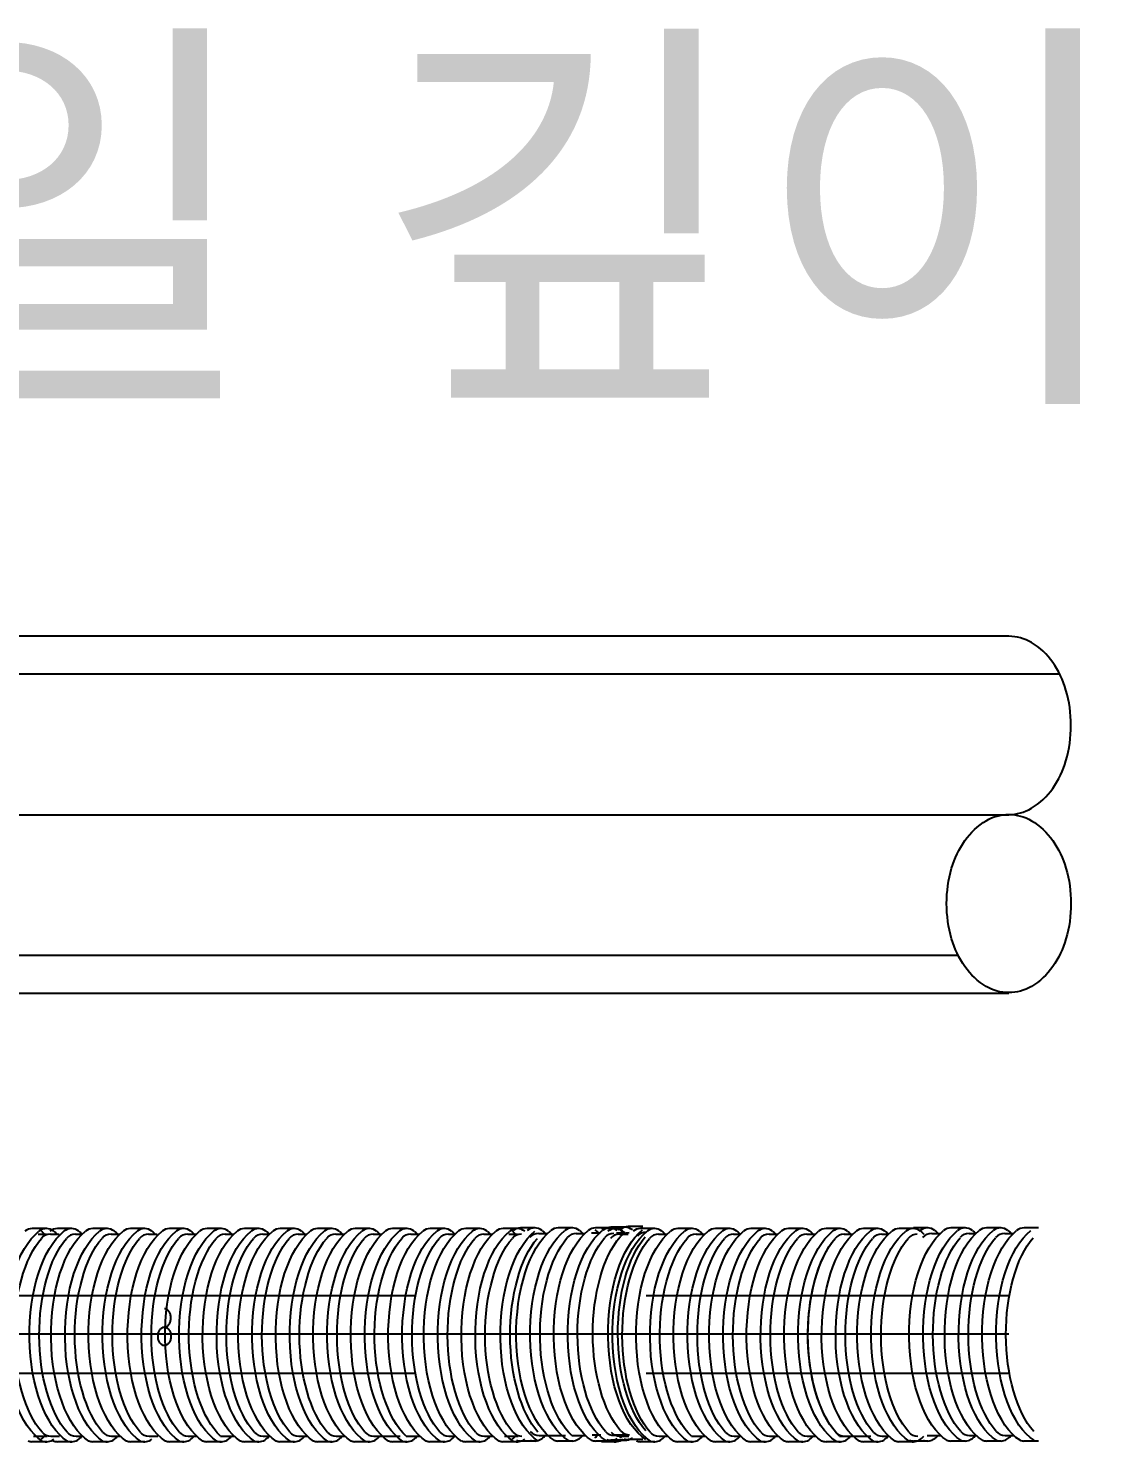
# Model space of a CAD drawing. Header units: millimetres. Extents: x 0 to 42050, y 0 to 29700.
# Drawn here: x 29031.8 to 29406.5, y 12632.4 to 13123.5 of the extents above; entities that cross this region are included whole.
import ezdxf

# ---------------------------------------------------------------- set-up
doc = ezdxf.new("R2010")
doc.units = ezdxf.units.MM
doc.header["$LTSCALE"] = 50
doc.linetypes.add('CENTER', pattern=[50.8, 31.75, -6.35, 6.35, -6.35])
doc.linetypes.add('HID', pattern=[2.3, 1.5, -0.8])
for name, color, linetype in [('DIM', 7, 'Continuous'), ('FONT', 3, 'Continuous'), ('GONG', 6, 'Continuous'), ('PIPE', 3, 'Continuous'), ('VALVE', 6, 'Continuous')]:
    doc.layers.add(name, color=color, linetype=linetype)
doc.styles.add('돋움', font='')
doc.styles.get('돋움').set_extended_font_data('Dotum')

msp = doc.modelspace()

# ---------------------------------------------------------------- linework, layer by layer
at = {"layer": 'DIM', "linetype": 'CENTER'}
msp.add_line((28009.82, 12850.2), (29372.49, 12850.2), dxfattribs=at)
at = {"layer": 'GONG', "color": 6, "linetype": 'HID', "ltscale": 2}
for p, q in [((28096.52, 12683.25, 0), (29372.49, 12683.25, 0)), ((28096.52, 12656.23, 0), (29372.49, 12656.23, 0))]:
    msp.add_line(p, q, dxfattribs=at)
at = {"layer": 'PIPE'}
for p, q in [((29372.49, 12912.24), (28154.7, 12912.24)), ((29390.22, 12899.04), (28154.7, 12899.04)), ((29354.9, 12801.36), (28154.7, 12801.36)), ((29372.49, 12788.16), (28154.7, 12788.16))]:
    msp.add_line(p, q, dxfattribs=at)
at = {"layer": 'PIPE', "color": 5, "linetype": 'Continuous'}
msp.add_line((29372.49, 12669.74, 0), (28096.52, 12669.74, 0), dxfattribs=at)
at = {"layer": 'PIPE'}
msp.add_lwpolyline([(29372.49, 12850.33, 0.134716), (29380.32, 12852.48, 0.106865), (29387.76, 12859.4, 0.08216), (29392.35, 12869.01, 0.070468), (29394.09, 12881.29, 0.070468), (29392.35, 12893.56, 0.08216), (29387.76, 12903.17, 0.106865), (29380.32, 12910.09, 0.134716), (29372.49, 12912.24, 0.134716)], format="xyb", dxfattribs=at)
msp.add_lwpolyline([(29372.49, 12788.42, -0.134716), (29364.66, 12790.57, -0.106865), (29357.21, 12797.49, -0.08216), (29352.62, 12807.1, -0.070468), (29350.89, 12819.38, -0.070468), (29352.62, 12831.65, -0.08216), (29357.21, 12841.27, -0.106865), (29364.66, 12848.18, -0.134716), (29372.49, 12850.33, -0.134716), (29380.32, 12848.18, -0.106865), (29387.76, 12841.27, -0.08216), (29392.35, 12831.65, -0.070468), (29394.09, 12819.38, -0.070468), (29392.35, 12807.1, -0.08216), (29387.76, 12797.49, -0.106865), (29380.32, 12790.57, -0.134716)], format="xyb", close=True, dxfattribs=at)
at = {"layer": 'PIPE', "color": 6, "elevation": 7.61}
msp.add_lwpolyline([(29079.11, 12672.22, 0.134716), (29079.92, 12672.44, 0.106865), (29080.69, 12673.15, 0.08216), (29081.17, 12674.15, 0.070468), (29081.34, 12675.42, 0.070468), (29081.17, 12676.68, 0.08216), (29080.69, 12677.68, 0.106865), (29079.92, 12678.39, 0.134716), (29079.11, 12678.61, 0.134716)], format="xyb", dxfattribs=at)
msp.add_lwpolyline([(29079.11, 12665.82, -0.134716), (29078.31, 12666.05, -0.106865), (29077.54, 12666.76, -0.08216), (29077.06, 12667.75, -0.070468), (29076.88, 12669.02, -0.070468), (29077.06, 12670.29, -0.08216), (29077.54, 12671.28, -0.106865), (29078.31, 12672, -0.134716), (29079.11, 12672.22, -0.134716), (29079.92, 12672, -0.106865), (29080.69, 12671.28, -0.08216), (29081.17, 12670.29, -0.070468), (29081.34, 12669.02, -0.070468), (29081.17, 12667.75, -0.08216), (29080.69, 12666.76, -0.106865), (29079.92, 12666.05, -0.134716)], format="xyb", close=True, dxfattribs=at)
at = {"layer": 'VALVE'}
for p, q in [((29038.26, 12706.42, 0), (29033.2, 12706.42, 0)), ((29046.97, 12706.42, 0), (29041.91, 12706.42, 0)), ((29059.32, 12706.42, 0), (29054.26, 12706.42, 0)), ((29072.35, 12706.42, 0), (29067.29, 12706.42, 0)), ((29085.93, 12706.42, 0), (29080.87, 12706.42, 0)), ((29098.97, 12706.42, 0), (29093.91, 12706.42, 0)), ((29112, 12706.42, 0), (29106.94, 12706.42, 0)), ((29124.35, 12706.42, 0), (29119.29, 12706.42, 0)), ((29137.39, 12706.42, 0), (29132.33, 12706.42, 0)), ((29150.43, 12706.42, 0), (29145.36, 12706.42, 0)), ((29150.42, 12706.42, 0), (29145.36, 12706.42, 0)), ((29163.46, 12706.42, 0), (29158.4, 12706.42, 0)), ((29176.5, 12706.42, 0), (29171.44, 12706.42, 0)), ((29188.85, 12706.42, 0), (29183.79, 12706.42, 0)), ((29201.88, 12706.42, 0), (29196.82, 12706.42, 0)), ((29207.93, 12706.67, -8.98), (29202.87, 12706.67, -8.98)), ((29207.93, 12706.67, -8.98), (29202.87, 12706.67, -8.98)), ((29220.96, 12706.67, -8.98), (29215.9, 12706.67, -8.98)), ((29234, 12706.67, -8.98), (29228.94, 12706.67, -8.98)), ((29235.98, 12706.42, 0), (29230.91, 12706.42, 0)), ((29239.31, 12706.92, -17.95), (29234.25, 12706.92, -17.95)), ((29245.36, 12707.16, -26.93), (29240.29, 12707.16, -26.93)), ((29245.35, 12707.16, -26.93), (29240.29, 12707.16, -26.93)), ((29249.55, 12706.42, 0), (29244.49, 12706.42, 0)), ((29262.59, 12706.42, 0), (29257.53, 12706.42, 0)), ((29275.62, 12706.42, 0), (29270.56, 12706.42, 0)), ((29287.98, 12706.42, 0), (29282.91, 12706.42, 0)), ((29301.01, 12706.42, 0), (29295.95, 12706.42, 0)), ((29314.05, 12706.42, 0), (29308.98, 12706.42, 0)), ((29314.05, 12706.42, 0), (29308.98, 12706.42, 0)), ((29327.08, 12706.42, 0), (29322.02, 12706.42, 0)), ((29339.43, 12706.42, 0), (29334.37, 12706.42, 0)), ((29344.43, 12706.67, 0), (29339.37, 12706.67, 0)), ((29357.46, 12706.67, 0), (29352.4, 12706.67, 0)), ((29369.82, 12706.67, 0), (29364.76, 12706.67, 0)), ((29382.85, 12706.67, 0), (29377.79, 12706.67, 0)), ((29035.19, 12704.51, 0), (29038.17, 12704.51, 0)), ((29039.52, 12704.51, 0), (29042.5, 12704.51, 0)), ((29048.22, 12704.51, 0), (29050.52, 12704.51, 0)), ((29060.58, 12704.51, 0), (29063.56, 12704.51, 0)), ((29073.61, 12704.51, 0), (29076.59, 12704.51, 0)), ((29087.19, 12704.51, 0), (29090.17, 12704.51, 0)), ((29100.22, 12704.51, 0), (29103.2, 12704.51, 0)), ((29113.26, 12704.51, 0), (29115.56, 12704.51, 0)), ((29125.61, 12704.51, 0), (29128.59, 12704.51, 0)), ((29138.65, 12704.51, 0), (29141.63, 12704.51, 0)), ((29139.25, 12704.51, 0), (29141.63, 12704.51, 0)), ((29151.68, 12704.51, 0), (29154.66, 12704.51, 0)), ((29151.68, 12704.51, 0), (29154.66, 12704.51, 0)), ((29164.72, 12704.51, 0), (29167.7, 12704.51, 0)), ((29177.75, 12704.51, 0), (29180.05, 12704.51, 0)), ((29190.11, 12704.51, 0), (29193.09, 12704.51, 0)), ((29198.81, 12704.51, 0), (29201.79, 12704.51, 0)), ((29209.19, 12704.75, -8.98), (29212.17, 12704.75, -8.98)), ((29209.19, 12704.75, -8.98), (29212.17, 12704.75, -8.98)), ((29222.22, 12704.75, -8.98), (29225.2, 12704.75, -8.98)), ((29227.53, 12705, -17.95), (29230.51, 12705, -17.95)), ((29236.23, 12705, -17.95), (29239.21, 12705, -17.95)), ((29237.23, 12704.51, 0), (29240.21, 12704.51, 0)), ((29250.81, 12704.51, 0), (29253.79, 12704.51, 0)), ((29263.84, 12704.51, 0), (29266.82, 12704.51, 0)), ((29276.88, 12704.51, 0), (29279.18, 12704.51, 0)), ((29289.23, 12704.51, 0), (29292.21, 12704.51, 0)), ((29302.27, 12704.51, 0), (29305.25, 12704.51, 0)), ((29302.27, 12704.51, 0), (29305.25, 12704.51, 0)), ((29315.3, 12704.51, 0), (29318.28, 12704.51, 0)), ((29315.3, 12704.51, 0), (29318.28, 12704.51, 0)), ((29328.34, 12704.51, 0), (29330.64, 12704.51, 0)), ((29345.69, 12704.75, 0), (29348.67, 12704.75, 0)), ((29358.72, 12704.75, 0), (29361.02, 12704.75, 0)), ((29371.07, 12704.75, 0), (29374.05, 12704.75, 0)), ((29038.26, 12632.39, 0), (29033.2, 12632.39, 0)), ((29033.6, 12634.31, 0), (29038.37, 12634.31, 0)), ((29039.68, 12634.31, 0), (29042.7, 12634.31, 0)), ((29046.97, 12632.39, 0), (29041.91, 12632.39, 0)), ((29048.38, 12634.31, 0), (29050.72, 12634.31, 0)), ((29059.32, 12632.39, 0), (29054.26, 12632.39, 0)), ((29060.74, 12634.31, 0), (29063.75, 12634.31, 0)), ((29072.35, 12632.39, 0), (29067.29, 12632.39, 0)), ((29073.77, 12634.31, 0), (29076.79, 12634.31, 0)), ((29085.93, 12632.39, 0), (29080.87, 12632.39, 0)), ((29087.35, 12634.31, 0), (29090.36, 12634.31, 0)), ((29098.97, 12632.39, 0), (29093.91, 12632.39, 0)), ((29098.64, 12634.31, 0), (29103.4, 12634.31, 0)), ((29112, 12632.39, 0), (29106.94, 12632.39, 0)), ((29113.42, 12634.31, 0), (29115.75, 12634.31, 0)), ((29124.35, 12632.39, 0), (29119.29, 12632.39, 0)), ((29125.77, 12634.31, 0), (29128.79, 12634.31, 0)), ((29137.39, 12632.39, 0), (29132.33, 12632.39, 0)), ((29138.81, 12634.31, 0), (29141.82, 12634.31, 0)), ((29139.32, 12634.31, 0), (29139.32, 12634.48, 0)), ((29139.32, 12634.31, 0), (29141.82, 12634.31, 0)), ((29150.43, 12632.39, 0), (29145.36, 12632.39, 0)), ((29150.42, 12632.39, 0), (29145.36, 12632.39, 0)), ((29151.84, 12634.31, 0), (29154.86, 12634.31, 0)), ((29151.84, 12634.31, 0), (29160.96, 12634.31, 0)), ((29163.46, 12632.39, 0), (29158.4, 12632.39, 0)), ((29163.13, 12634.31, 0), (29167.89, 12634.31, 0)), ((29176.5, 12632.39, 0), (29171.44, 12632.39, 0)), ((29177.91, 12634.31, 0), (29180.25, 12634.31, 0)), ((29188.85, 12632.39, 0), (29183.79, 12632.39, 0)), ((29190.27, 12634.31, 0), (29193.28, 12634.31, 0)), ((29201.88, 12632.39, 0), (29196.82, 12632.39, 0)), ((29197.22, 12634.31, 0), (29201.99, 12634.31, 0)), ((29207.93, 12632.64, -8.98), (29202.87, 12632.64, -8.98)), ((29207.93, 12632.64, -8.98), (29202.87, 12632.64, -8.98)), ((29209.35, 12634.55, -8.98), (29212.36, 12634.55, -8.98)), ((29209.35, 12634.55, -8.98), (29218.46, 12634.55, -8.98)), ((29220.96, 12632.64, -8.98), (29215.9, 12632.64, -8.98)), ((29220.63, 12634.55, -8.98), (29225.4, 12634.55, -8.98)), ((29227.69, 12634.8, -17.95), (29230.71, 12634.8, -17.95)), ((29234, 12632.64, -8.98), (29228.94, 12632.64, -8.98)), ((29235.98, 12632.39, 0), (29230.91, 12632.39, 0)), ((29239.31, 12632.89, -17.95), (29234.25, 12632.89, -17.95)), ((29234.65, 12634.8, -17.95), (29239.41, 12634.8, -17.95)), ((29237.39, 12634.31, 0), (29240.41, 12634.31, 0)), ((29245.36, 12633.13, -26.93), (29240.29, 12633.13, -26.93)), ((29245.35, 12633.13, -26.93), (29240.29, 12633.13, -26.93)), ((29249.55, 12632.39, 0), (29244.49, 12632.39, 0)), ((29250.97, 12634.31, 0), (29253.99, 12634.31, 0)), ((29262.59, 12632.39, 0), (29257.53, 12632.39, 0)), ((29262.26, 12634.31, 0), (29267.02, 12634.31, 0)), ((29275.62, 12632.39, 0), (29270.56, 12632.39, 0)), ((29277.04, 12634.31, 0), (29279.37, 12634.31, 0)), ((29287.98, 12632.39, 0), (29282.91, 12632.39, 0)), ((29289.39, 12634.31, 0), (29292.41, 12634.31, 0)), ((29301.01, 12632.39, 0), (29295.95, 12632.39, 0)), ((29302.43, 12634.31, 0), (29305.44, 12634.31, 0)), ((29302.43, 12634.31, 0), (29305.44, 12634.31, 0)), ((29314.05, 12632.39, 0), (29308.98, 12632.39, 0)), ((29314.05, 12632.39, 0), (29308.98, 12632.39, 0)), ((29313.72, 12634.31, 0), (29318.48, 12634.31, 0)), ((29315.46, 12634.31, 0), (29324.58, 12634.31, 0)), ((29327.08, 12632.39, 0), (29322.02, 12632.39, 0)), ((29328.5, 12634.31, 0), (29330.83, 12634.31, 0)), ((29339.43, 12632.39, 0), (29334.37, 12632.39, 0)), ((29344.43, 12632.63, 0), (29339.37, 12632.63, 0)), ((29344.1, 12634.55, 0), (29348.86, 12634.55, 0)), ((29357.46, 12632.63, 0), (29352.4, 12632.63, 0)), ((29358.88, 12634.55, 0), (29361.22, 12634.55, 0)), ((29369.82, 12632.63, 0), (29364.76, 12632.63, 0)), ((29371.23, 12634.55, 0), (29374.25, 12634.55, 0)), ((29382.85, 12632.63, 0), (29377.79, 12632.63, 0))]:
    msp.add_line(p, q, dxfattribs=at)
for centre, start, end in [((29033.2, 12702.28, 0), 90, 128.4741), ((29038.07, 12702.29, 0), 51.5613, 128.4387), ((29041.91, 12702.28, 0), 90, 128.4741), ((29046.78, 12702.29, 0), 51.5613, 128.4387), ((29054.26, 12702.28, 0), 90, 128.4741), ((29059.13, 12702.29, 0), 51.5613, 128.4387), ((29067.29, 12702.28, 0), 90, 128.4741), ((29072.17, 12702.29, 0), 51.5613, 128.4387), ((29080.87, 12702.28, 0), 90, 128.4741), ((29085.74, 12702.29, 0), 51.5613, 128.4387), ((29093.91, 12702.28, 0), 90, 128.4741), ((29098.78, 12702.29, 0), 51.5613, 128.4387), ((29106.94, 12702.28, 0), 90, 128.4741), ((29111.81, 12702.29, 0), 51.5613, 128.4387), ((29119.29, 12702.28, 0), 90, 128.4741), ((29124.16, 12702.29, 0), 51.5613, 128.4387), ((29132.33, 12702.28, 0), 90, 128.4741), ((29137.2, 12702.29, 0), 51.5613, 128.4387), ((29145.36, 12702.28, 0), 90, 128.4741), ((29145.36, 12702.28, 0), 90, 128.4741), ((29150.24, 12702.29, 0), 51.5613, 128.4387), ((29150.24, 12702.29, 0), 51.5613, 128.4387), ((29158.4, 12702.28, 0), 90, 128.4741), ((29163.27, 12702.29, 0), 51.5613, 128.4387), ((29171.44, 12702.28, 0), 90, 128.4741), ((29176.31, 12702.29, 0), 51.5613, 128.4387), ((29183.79, 12702.28, 0), 90, 128.4741), ((29188.66, 12702.29, 0), 51.5613, 128.4387), ((29196.82, 12702.28, 0), 90, 128.4741), ((29201.7, 12702.29, 0), 51.5613, 128.4387), ((29202.87, 12702.53, -8.98), 90, 128.4741), ((29202.87, 12702.53, -8.98), 90, 128.4741), ((29207.74, 12702.53, -8.98), 51.5613, 128.4387), ((29207.74, 12702.53, -8.98), 51.5613, 128.4387), ((29215.9, 12702.53, -8.98), 90, 128.4741), ((29220.78, 12702.53, -8.98), 51.5613, 128.4387), ((29228.94, 12702.53, -8.98), 90, 128.4741), ((29233.81, 12702.53, -8.98), 51.5613, 128.4387), ((29234.25, 12702.77, -17.95), 90, 128.4741), ((29235.79, 12702.29, 0), 51.5613, 128.4387), ((29239.12, 12702.78, -17.95), 51.5613, 128.4387), ((29240.29, 12703.02, -26.93), 90, 128.4741), ((29240.29, 12703.02, -26.93), 90, 128.4741), ((29244.49, 12702.28, 0), 90, 128.4741), ((29246.61, 12701.1, -26.93), 90, 139.5748), ((29246.61, 12701.1, -26.93), 90, 139.5748), ((29249.36, 12702.29, 0), 51.5613, 128.4387), ((29257.53, 12702.28, 0), 90, 128.4741), ((29262.4, 12702.29, 0), 51.5613, 128.4387), ((29270.56, 12702.28, 0), 90, 128.4741), ((29275.43, 12702.29, 0), 51.5613, 128.4387), ((29282.91, 12702.28, 0), 90, 128.4741), ((29287.79, 12702.29, 0), 51.5613, 128.4387), ((29295.95, 12702.28, 0), 90, 128.4741), ((29300.82, 12702.29, 0), 51.5613, 128.4387), ((29308.98, 12702.28, 0), 90, 128.4741), ((29308.98, 12702.28, 0), 90, 128.4741), ((29313.86, 12702.29, 0), 51.5613, 128.4387), ((29313.86, 12702.29, 0), 51.5613, 128.4387), ((29322.02, 12702.28, 0), 90, 128.4741), ((29326.89, 12702.29, 0), 51.5613, 128.4387), ((29334.37, 12702.28, 0), 90, 128.4741), ((29339.24, 12702.29, 0), 51.5613, 128.4387), ((29344.24, 12702.53, 0), 51.5613, 128.4387), ((29352.4, 12702.52, 0), 90, 128.4741), ((29357.28, 12702.53, 0), 51.5613, 128.4387), ((29364.76, 12702.52, 0), 90, 128.4741), ((29369.63, 12702.53, 0), 51.5613, 128.4387), ((29377.79, 12702.52, 0), 90, 128.4741), ((29039.52, 12700.37, 0), 90, 139.5748), ((29048.22, 12700.37, 0), 90, 139.5748), ((29060.58, 12700.37, 0), 90, 139.5748), ((29073.61, 12700.37, 0), 90, 139.5748), ((29087.19, 12700.37, 0), 90, 139.5748), ((29100.22, 12700.37, 0), 90, 139.5748), ((29113.26, 12700.37, 0), 90, 139.5748), ((29125.61, 12700.37, 0), 90, 139.5748), ((29138.65, 12700.37, 0), 90, 139.5748), ((29151.68, 12700.37, 0), 90, 139.5748), ((29151.68, 12700.37, 0), 90, 139.5748), ((29164.72, 12700.37, 0), 90, 139.5748), ((29177.75, 12700.37, 0), 90, 139.5748), ((29190.11, 12700.37, 0), 90, 139.5748), ((29203.14, 12700.37, 0), 90, 139.5748), ((29209.19, 12700.61, -8.98), 90, 139.5748), ((29209.19, 12700.61, -8.98), 90, 139.5748), ((29222.22, 12700.61, -8.98), 90, 139.5748), ((29235.26, 12700.61, -8.98), 90, 139.5748), ((29237.23, 12700.37, 0), 90, 139.5748), ((29240.57, 12700.86, -17.95), 90, 139.5748), ((29250.81, 12700.37, 0), 90, 139.5748), ((29263.84, 12700.37, 0), 90, 139.5748), ((29276.88, 12700.37, 0), 90, 139.5748), ((29289.23, 12700.37, 0), 90, 139.5748), ((29302.27, 12700.37, 0), 90, 139.5748), ((29302.27, 12700.37, 0), 90, 139.5748), ((29315.3, 12700.37, 0), 90, 139.5748), ((29315.3, 12700.37, 0), 90, 139.5748), ((29328.34, 12700.37, 0), 90, 139.5748), ((29340.69, 12700.37, 0), 90, 139.5748), ((29345.69, 12700.61, 0), 90, 139.5748), ((29358.72, 12700.61, 0), 90, 139.5748), ((29371.07, 12700.61, 0), 90, 139.5748), ((29033.2, 12636.54, 0), 250.1306, 270), ((29039.68, 12638.45, 0), 221.2348, 270), ((29038.07, 12636.53, 0), 250.1743, 308.4387), ((29041.91, 12636.54, 0), 250.1306, 270), ((29048.38, 12638.45, 0), 221.2348, 270), ((29046.78, 12636.53, 0), 250.1743, 308.4387), ((29054.26, 12636.54, 0), 250.1306, 270), ((29060.74, 12638.45, 0), 221.2348, 270), ((29059.13, 12636.53, 0), 250.1743, 308.4387), ((29067.29, 12636.54, 0), 250.1306, 270), ((29073.77, 12638.45, 0), 221.2348, 270), ((29072.17, 12636.53, 0), 250.1743, 308.4387), ((29080.87, 12636.54, 0), 250.1306, 270), ((29087.35, 12638.45, 0), 221.2348, 270), ((29085.74, 12636.53, 0), 250.1743, 308.4387), ((29093.91, 12636.54, 0), 250.1306, 270), ((29098.78, 12636.53, 0), 250.1743, 308.4387), ((29106.94, 12636.54, 0), 250.1306, 270), ((29113.42, 12638.45, 0), 221.2348, 270), ((29111.81, 12636.53, 0), 250.1743, 308.4387), ((29119.29, 12636.54, 0), 250.1306, 270), ((29125.77, 12638.45, 0), 221.2348, 270), ((29124.16, 12636.53, 0), 250.1743, 308.4387), ((29132.33, 12636.54, 0), 250.1306, 270), ((29138.81, 12638.45, 0), 221.2348, 270), ((29137.2, 12636.53, 0), 250.1743, 308.4387), ((29145.36, 12636.54, 0), 250.1306, 270), ((29145.36, 12636.54, 0), 250.1306, 270), ((29151.84, 12638.45, 0), 221.2348, 270), ((29151.84, 12638.45, 0), 221.2348, 270), ((29150.24, 12636.53, 0), 250.1743, 308.4387), ((29150.24, 12636.53, 0), 250.1743, 308.4387), ((29158.4, 12636.54, 0), 250.1306, 270), ((29163.27, 12636.53, 0), 250.1743, 308.4387), ((29171.44, 12636.54, 0), 250.1306, 270), ((29177.91, 12638.45, 0), 221.2348, 270), ((29176.31, 12636.53, 0), 250.1743, 308.4387), ((29183.79, 12636.54, 0), 250.1306, 270), ((29190.27, 12638.45, 0), 221.2348, 270), ((29188.66, 12636.53, 0), 250.1743, 308.4387), ((29196.82, 12636.54, 0), 250.1306, 270), ((29203.3, 12638.45, 0), 221.2348, 270), ((29201.7, 12636.53, 0), 250.1743, 308.4387), ((29202.87, 12636.78, -8.98), 250.1306, 270), ((29202.87, 12636.78, -8.98), 250.1306, 270), ((29209.35, 12638.7, -8.98), 221.2348, 270), ((29209.35, 12638.7, -8.98), 221.2348, 270), ((29207.74, 12636.78, -8.98), 250.1743, 308.4387), ((29207.74, 12636.78, -8.98), 250.1743, 308.4387), ((29215.9, 12636.78, -8.98), 250.1306, 270), ((29220.78, 12636.78, -8.98), 250.1743, 308.4387), ((29228.94, 12636.78, -8.98), 250.1306, 270), ((29235.42, 12638.7, -8.98), 221.2348, 270), ((29233.81, 12636.78, -8.98), 250.1743, 308.4387), ((29234.25, 12637.03, -17.95), 250.1306, 270), ((29237.39, 12638.45, 0), 221.2348, 270), ((29235.79, 12636.53, 0), 250.1743, 308.4387), ((29240.73, 12638.94, -17.95), 221.2348, 270), ((29239.12, 12637.02, -17.95), 250.1743, 308.4387), ((29240.29, 12637.27, -26.93), 250.1306, 270), ((29240.29, 12637.27, -26.93), 250.1306, 270), ((29244.49, 12636.54, 0), 250.1306, 270), ((29250.97, 12638.45, 0), 221.2348, 270), ((29249.36, 12636.53, 0), 250.1743, 308.4387), ((29257.53, 12636.54, 0), 250.1306, 270), ((29262.4, 12636.53, 0), 250.1743, 308.4387), ((29270.56, 12636.54, 0), 250.1306, 270), ((29277.04, 12638.45, 0), 221.2348, 270), ((29275.43, 12636.53, 0), 250.1743, 308.4387), ((29282.91, 12636.54, 0), 250.1306, 270), ((29289.39, 12638.45, 0), 221.2348, 270), ((29287.79, 12636.53, 0), 250.1743, 308.4387), ((29295.95, 12636.54, 0), 250.1306, 270), ((29302.43, 12638.45, 0), 221.2348, 270), ((29302.43, 12638.45, 0), 221.2348, 270), ((29300.82, 12636.53, 0), 250.1743, 308.4387), ((29308.98, 12636.54, 0), 250.1306, 270), ((29308.98, 12636.54, 0), 250.1306, 270), ((29315.46, 12638.45, 0), 221.2348, 270), ((29313.86, 12636.53, 0), 250.1743, 308.4387), ((29313.86, 12636.53, 0), 250.1743, 308.4387), ((29322.02, 12636.54, 0), 250.1306, 270), ((29328.5, 12638.45, 0), 221.2348, 270), ((29326.89, 12636.53, 0), 250.1743, 308.4387), ((29334.37, 12636.54, 0), 250.1306, 270), ((29340.85, 12638.45, 0), 221.2348, 270), ((29339.24, 12636.53, 0), 250.1743, 308.4387), ((29339.37, 12636.78, 0), 250.1306, 270), ((29344.24, 12636.77, 0), 250.1743, 308.4387), ((29352.4, 12636.78, 0), 250.1306, 270), ((29358.88, 12638.69, 0), 221.2348, 270), ((29357.28, 12636.77, 0), 250.1743, 308.4387), ((29364.76, 12636.78, 0), 250.1306, 270), ((29371.23, 12638.69, 0), 221.2348, 270), ((29369.63, 12636.77, 0), 250.1743, 308.4387), ((29377.79, 12636.78, 0), 250.1306, 270)]:
    msp.add_arc(centre, 4.14, start, end, dxfattribs=at)
at = {"layer": 'VALVE', "extrusion": (0, 0, -1)}
for centre, start_param, end_param in [((29042.22, 12669.5, 0), 6.584331, 9.057441), ((29050.92, 12669.5, 0), 6.584331, 9.057441), ((29029.6, 12669.5, 0), 9.792115, 9.859931), ((29058.41, 12669.5, 0), 6.584802, 9.057014), ((29033.93, 12669.5, 0), 9.792115, 9.859931), ((29063.28, 12669.5, 0), 6.584331, 9.057441), ((29042.63, 12669.5, 0), 9.792115, 9.859931), ((29071.45, 12669.5, 0), 6.584802, 9.057014), ((29076.31, 12669.5, 0), 6.584331, 9.057441), ((29054.98, 12669.5, 0), 9.792115, 9.859931), ((29085.02, 12669.5, 0), 6.584802, 9.057014), ((29089.89, 12669.5, 0), 6.584331, 9.057441), ((29068.02, 12669.5, 0), 9.792115, 9.859931), ((29098.06, 12669.5, 0), 6.584802, 9.057014), ((29102.92, 12669.5, 0), 6.584331, 9.057441), ((29081.59, 12669.5, 0), 9.792115, 9.859931), ((29111.09, 12669.5, 0), 6.584802, 9.057014), ((29115.96, 12669.5, 0), 6.584331, 9.057441), ((29094.63, 12669.5, 0), 9.792115, 9.859931), ((29123.45, 12669.5, 0), 6.584802, 9.057014), ((29128.31, 12669.5, 0), 6.584331, 9.057441), ((29107.67, 12669.5, 0), 9.792115, 9.859931), ((29136.48, 12669.5, 0), 6.584802, 9.057014), ((29141.35, 12669.5, 0), 6.584331, 9.057441), ((29120.02, 12669.5, 0), 9.792115, 9.859931), ((29149.52, 12669.5, 0), 6.584802, 9.057014), ((29149.52, 12669.5, 0), 6.584802, 9.057014), ((29154.38, 12669.5, 0), 6.584331, 9.057441), ((29154.38, 12669.5, 0), 6.584331, 9.057441), ((29133.05, 12669.5, 0), 9.792115, 9.859931), ((29162.55, 12669.5, 0), 6.584802, 9.057014), ((29167.42, 12669.5, 0), 6.584331, 9.057441), ((29146.09, 12669.5, 0), 9.792115, 9.859931), ((29146.09, 12669.5, 0), 9.792115, 9.859931), ((29175.59, 12669.5, 0), 6.584802, 9.057014), ((29180.45, 12669.5, 0), 6.584331, 9.057441), ((29159.13, 12669.5, 0), 9.792115, 9.859931), ((29187.94, 12669.5, 0), 6.584802, 9.057014), ((29192.81, 12669.5, 0), 6.584331, 9.057441), ((29172.16, 12669.5, 0), 9.792115, 9.859931), ((29200.98, 12669.5, 0), 6.584802, 9.057014), ((29205.84, 12669.5, 0), 6.584331, 9.057441), ((29184.51, 12669.5, 0), 9.792115, 9.859931), ((29214.55, 12669.5, 0), 6.584331, 9.057441), ((29193.22, 12669.5, 0), 9.792115, 9.859931), ((29220.06, 12669.75, -8.98), 6.584802, 9.057014), ((29224.92, 12669.75, -8.98), 6.584331, 9.057441), ((29203.59, 12669.75, -8.98), 9.792115, 9.859931), ((29203.59, 12669.75, -8.98), 9.792115, 9.859931), ((29233.09, 12669.75, -8.98), 6.584802, 9.057014), ((29237.96, 12669.75, -8.98), 6.584331, 9.057441), ((29216.63, 12669.75, -8.98), 9.792115, 9.859931), ((29221.94, 12669.99, -17.95), 9.792115, 9.859931), ((29251.97, 12669.99, -17.95), 6.584331, 9.057441), ((29253.51, 12669.5, 0), 6.584331, 9.057441), ((29230.64, 12669.99, -17.95), 9.792115, 9.859931), ((29231.64, 12669.5, 0), 9.792115, 9.859931), ((29261.68, 12669.5, 0), 6.584802, 9.057014), ((29266.54, 12669.5, 0), 6.584331, 9.057441), ((29245.22, 12669.5, 0), 9.792115, 9.859931), ((29274.71, 12669.5, 0), 6.584802, 9.057014), ((29279.58, 12669.5, 0), 6.584331, 9.057441), ((29258.25, 12669.5, 0), 9.792115, 9.859931), ((29287.07, 12669.5, 0), 6.584802, 9.057014), ((29291.93, 12669.5, 0), 6.584331, 9.057441), ((29271.29, 12669.5, 0), 9.792115, 9.859931), ((29300.1, 12669.5, 0), 6.584802, 9.057014), ((29304.97, 12669.5, 0), 6.584331, 9.057441), ((29283.64, 12669.5, 0), 9.792115, 9.859931), ((29313.14, 12669.5, 0), 6.584802, 9.057014), ((29313.14, 12669.5, 0), 6.584802, 9.057014), ((29318, 12669.5, 0), 6.584331, 9.057441), ((29318, 12669.5, 0), 6.584331, 9.057441), ((29296.67, 12669.5, 0), 9.792115, 9.859931), ((29326.17, 12669.5, 0), 6.584802, 9.057014), ((29331.04, 12669.5, 0), 6.584331, 9.057441), ((29309.71, 12669.5, 0), 9.792115, 9.859931), ((29309.71, 12669.5, 0), 9.792115, 9.859931), ((29338.53, 12669.5, 0), 6.584802, 9.057014), ((29343.39, 12669.5, 0), 6.584331, 9.057441), ((29322.75, 12669.5, 0), 9.792115, 9.859931), ((29356.56, 12669.74, 0), 6.584802, 9.057014), ((29335.1, 12669.5, 0), 9.792115, 9.859931), ((29361.42, 12669.74, 0), 6.584331, 9.057441), ((29340.09, 12669.74, 0), 9.792115, 9.859931), ((29368.91, 12669.74, 0), 6.584802, 9.057014), ((29373.77, 12669.74, 0), 6.584331, 9.057441), ((29353.13, 12669.74, 0), 9.792115, 9.859931), ((29381.94, 12669.74, 0), 6.584802, 9.057014), ((29386.81, 12669.74, 0), 6.584331, 9.057441), ((29365.48, 12669.74, 0), 9.792115, 9.859931), ((29045.63, 12669.5, 0), 6.788433, 8.907341), ((29054.33, 12669.5, 0), 6.788433, 8.907341), ((29066.68, 12669.5, 0), 6.788433, 8.907341), ((29079.72, 12669.5, 0), 6.788433, 8.907341), ((29093.29, 12669.5, 0), 6.788433, 8.907341), ((29106.33, 12669.5, 0), 6.706766, 8.907341), ((29119.36, 12669.5, 0), 6.788433, 8.907341), ((29131.72, 12669.5, 0), 6.788433, 8.907341), ((29144.75, 12669.5, 0), 6.788433, 8.907341), ((29157.79, 12669.5, 0), 6.788433, 8.907341), ((29157.79, 12669.5, 0), 6.788433, 8.907341), ((29170.82, 12669.5, 0), 6.706766, 8.907341), ((29183.86, 12669.5, 0), 6.788433, 8.907341), ((29196.21, 12669.5, 0), 6.788433, 8.907341), ((29209.25, 12669.5, 0), 6.788433, 8.907341), ((29217.95, 12669.5, 0), 6.788433, 8.907341), ((29228.33, 12669.75, -8.98), 6.706766, 8.907341), ((29241.36, 12669.75, -8.98), 6.788433, 8.907341), ((29246.67, 12669.99, -17.95), 6.788433, 8.907341), ((29255.38, 12669.99, -17.95), 6.788433, 8.907341), ((29256.91, 12669.5, 0), 6.788433, 8.907341), ((29269.95, 12669.5, 0), 6.706766, 8.907341), ((29282.98, 12669.5, 0), 6.788433, 8.907341), ((29295.34, 12669.5, 0), 6.788433, 8.907341), ((29308.37, 12669.5, 0), 6.788433, 8.907341), ((29308.37, 12669.5, 0), 6.788433, 8.907341), ((29321.41, 12669.5, 0), 6.706766, 8.907341), ((29321.41, 12669.5, 0), 6.788433, 8.907341), ((29334.44, 12669.5, 0), 6.788433, 8.907341), ((29346.8, 12669.5, 0), 6.788433, 8.907341), ((29364.83, 12669.74, 0), 6.788433, 8.907341), ((29377.18, 12669.74, 0), 6.788433, 8.907341), ((29390.21, 12669.74, 0), 6.788433, 8.907341), ((29390.21, 12669.74, 0), 6.788433, 8.907341)]:
    msp.add_ellipse(centre, major_axis=(0, -38.6), ratio=0.484828, start_param=start_param, end_param=end_param, dxfattribs=at)
at = {"layer": 'VALVE'}
for centre in [(29029.6, 12669.32, 0), (29042.63, 12669.32, 0), (29054.98, 12669.32, 0), (29081.59, 12669.32, 0), (29094.63, 12669.32, 0), (29107.67, 12669.32, 0), (29120.02, 12669.32, 0), (29133.05, 12669.32, 0), (29146.09, 12669.32, 0), (29146.09, 12669.32, 0), (29159.13, 12669.32, 0), (29172.16, 12669.32, 0), (29184.51, 12669.32, 0), (29193.22, 12669.32, 0), (29203.59, 12669.56, -8.98), (29203.59, 12669.56, -8.98), (29216.63, 12669.56, -8.98), (29221.94, 12669.81, -17.95), (29230.64, 12669.81, -17.95), (29245.22, 12669.32, 0), (29258.25, 12669.32, 0), (29271.29, 12669.32, 0), (29283.64, 12669.32, 0), (29296.67, 12669.32, 0), (29309.71, 12669.32, 0), (29309.71, 12669.32, 0), (29322.75, 12669.32, 0), (29335.1, 12669.32, 0), (29340.09, 12669.56, 0), (29353.13, 12669.56, 0), (29365.48, 12669.56, 0)]:
    msp.add_ellipse(centre, major_axis=(0, 38.6), ratio=0.484828, start_param=9.792115, end_param=9.859931, dxfattribs=at)

# ---------------------------------------------------------------- texts
at = {"layer": 'FONT', "style": '돋움'}
msp.add_text('(동일 깊이도  매설 가능)', height=105.6, dxfattribs=at).set_placement((28801.47, 13004.39))

doc.saveas('drawing.dxf')
